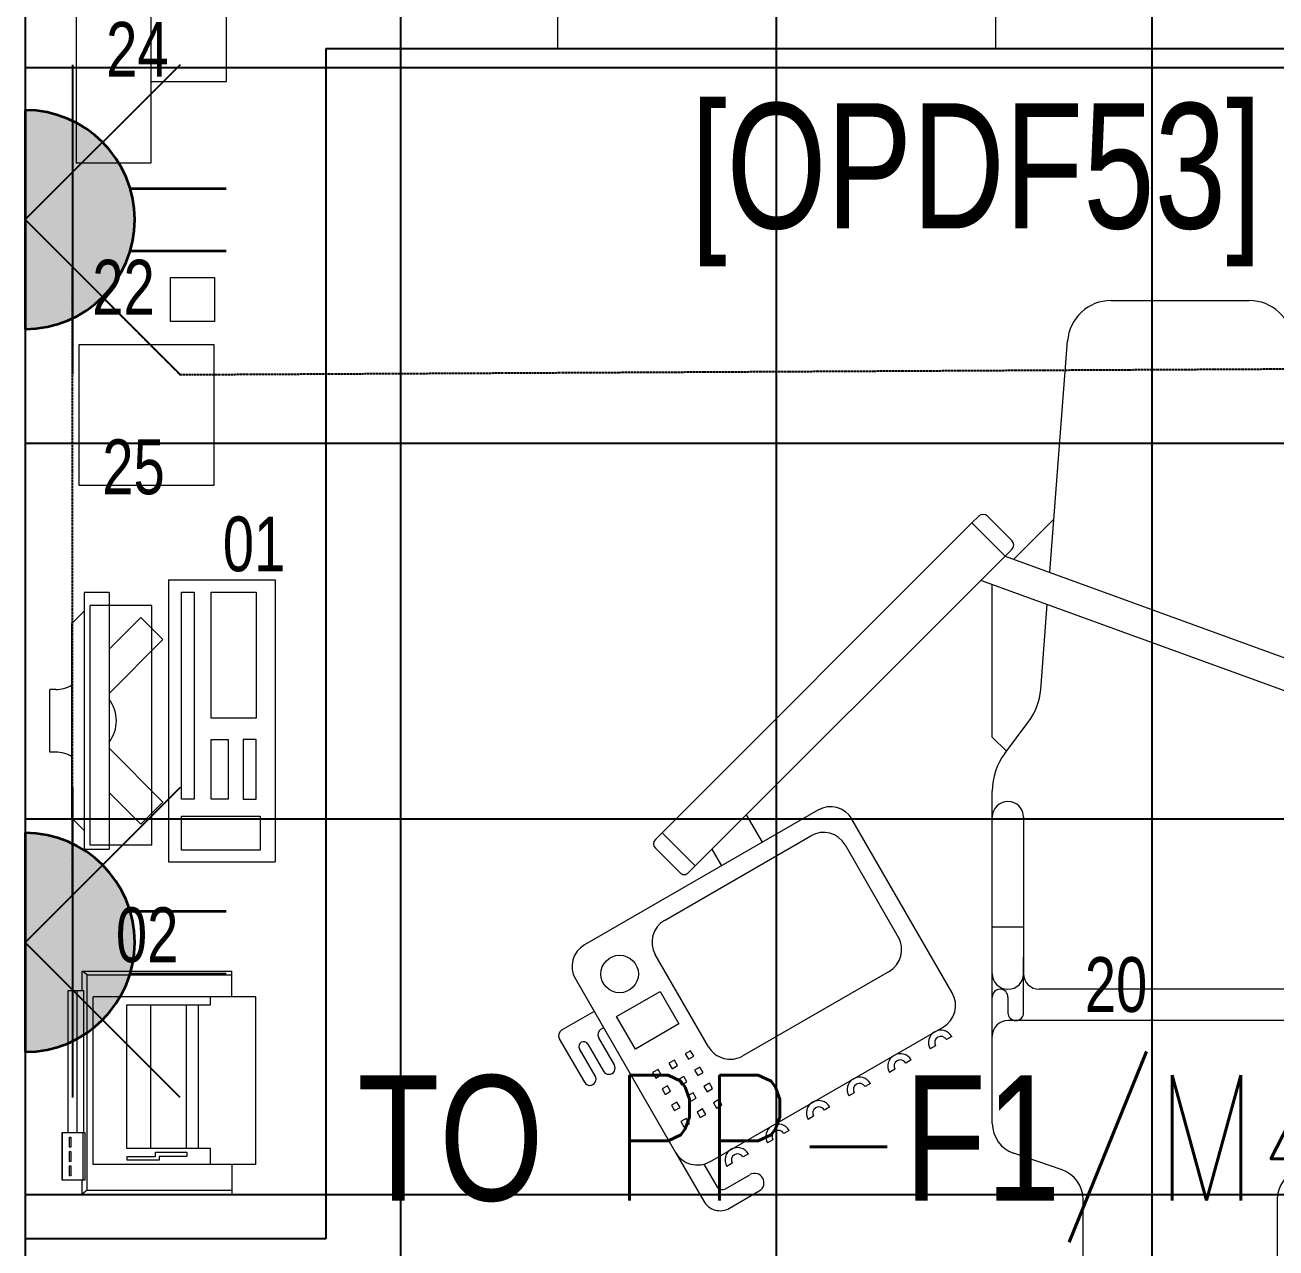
# Model space of a CAD drawing. Extents: x -178977 to 231842, y -29287 to 19916.
# Drawn here: x 29316 to 31313, y 6215 to 8168 of the extents above; entities that cross this region are included whole.
import ezdxf
from ezdxf import colors
from ezdxf.entities.mleader import LeaderData, LeaderLine
from ezdxf.enums import TextEntityAlignment as Align
from ezdxf.math import Vec2, Vec3

# ---------------------------------------------------------------- set-up
doc = ezdxf.new("R2010")
doc.units = 0
doc.header["$LTSCALE"] = 0.25
doc.linetypes.add('DASHDOT', pattern=[25.4, 12.7, -6.35, 0, -6.35])
doc.linetypes.add('HIDDEN', pattern=[9.525, 6.35, -3.175])
for name, color, linetype, lineweight in [('01-First Floor-FUR$0$72_EGR_BASE_TEXT', 252, 'Continuous', 5), ('01-First Floor-FUR$0$72_EGR_EQP_TAG', 142, 'Continuous', 5), ('01-First Floor-FUR$0$LOADING', 253, 'Continuous', 5), ('01-First Floor-FUR$0$Walls', 251, 'Continuous', 5), ('E-LITE-CIRC', 6, 'Continuous', 25), ('E-LITE-CLNG-CNDT', 6, 'DASHDOT', 35), ('E-LITE-EXIT-NUMB', 6, 'Continuous', 25), ('E-POWR-FLOR-CNDT', 6, 'HIDDEN', 25), ('E-POWR-WALL @ 100', 4, 'Continuous', 35)]:
    doc.layers.add(name, color=color, linetype=linetype, lineweight=lineweight)
doc.layers.add('01-First Floor-FUR$0$FALSE CEILING', color=251, linetype='Continuous')
doc.styles.add('01-First Floor-FUR$0$X3G_ENTITY_257CFD', font='swisscl.ttf', dxfattribs={"height": 200})
doc.styles.add('01-First Floor-FUR$0$X3G_ENTITY_9F38', font='swisscl.ttf', dxfattribs={"height": 0.2})
doc.styles.add('DC_SIMPLEX', font='SIMPLEX.shx', dxfattribs={"width": 0.7})

# ---------------------------------------------------------------- blocks, each defined once
blk = doc.blocks.new('01-First Floor-FUR$0$3-Wall-hung vitreous china basin -  Khroma - 327651xx0 - 327651000 White-4272088-4-Second Floor Level')
at = {"layer": '01-First Floor-FUR$0$LOADING'}
for p, q in [((475, 489.5), (-225, 489.5)), ((-225, 489.5), (-225, 10)), ((475, 10), (475, 489.5)), ((105, 250), (145, 250)), ((105, 110), (105, 250)), ((145, 110), (145, 250)), ((105, 110), (145, 110))]:
    blk.add_line(p, q, dxfattribs=at)
blk = doc.blocks.new('01-First Floor-FUR$0$D.110.51.53')
blk.add_lwpolyline([(285914, 4547), (286139, 4547), (286139, 4332), (285914, 4332), (285914, 4547)])
blk = doc.blocks.new('01-First Floor-FUR$0$D.111.03.06')
blk.add_lwpolyline([(292372, 3690), (292442, 3690), (292442, 3620), (292372, 3620), (292372, 3690)])
blk = doc.blocks.new('01-First Floor-FUR$0$D.122.06.11')
for points in [[(285783, 4268), (285783, 4268), (285783, 4388), (285713, 4388), (285643, 4388), (285643, 4268)], [(285513, 4148), (285913, 4148), (285913, 4268), (285513, 4268), (285513, 4148)]]:
    blk.add_lwpolyline(points)
blk = doc.blocks.new('01-First Floor-FUR$0$ITCWLS1-P')
at = {"layer": '01-First Floor-FUR$0$LOADING'}
for p, q in [((-0.17, 0.45), (-0.17, 0)), ((-0.17, 0.45), (0, 0.45)), ((0, 0.45), (0, 0)), ((-0.2651, 0.43, 0), (-0.3051, 0.43, 0)), ((-0.3051, 0.43, 0), (-0.3051, 0.02, 0)), ((-0.2651, 0.43, 0), (-0.2651, 0.02, 0)), ((-0.1496, 0.4305), (-0.1291, 0.4305)), ((-0.1291, 0.4305), (-0.1291, 0.4089)), ((-0.3251, 0.38, 0), (-0.3051, 0.4, 0)), ((-0.197, 0.4094), (-0.295, 0.4094)), ((-0.295, 0.0264), (-0.295, 0.4094)), ((-0.197, 0.0264), (-0.197, 0.4094)), ((-0.3251, 0.38, 0), (-0.3251, 0.07, 0)), ((-0.3503, 0.275), (-0.3596, 0.275)), ((-0.3596, 0.175), (-0.3596, 0.275)), ((-0.3503, 0.175), (-0.3596, 0.175)), ((-0.3251, 0.07, 0), (-0.3051, 0.05, 0)), ((-0.3051, 0.02, 0), (-0.2651, 0.02, 0)), ((-0.197, 0.0264), (-0.295, 0.0264)), ((-0.17, 0), (0, 0))]:
    blk.add_line(p, q, dxfattribs=at)
at = {"layer": '01-First Floor-FUR$0$LOADING', "extrusion": (2.48281e-10, 3.18408e-10, -1)}
for p, q in [((-0.2651, 0.3395), (-0.2144, 0.3902)), ((-0.1791, 0.3548), (-0.2144, 0.3902)), ((-0.2651, 0.2688), (-0.1791, 0.3548))]:
    blk.add_line(p, q, dxfattribs=at)
at = {"layer": '01-First Floor-FUR$0$LOADING', "extrusion": (2.48281e-10, -3.18408e-10, -1)}
for p, q in [((-0.2651, 0.1812), (-0.1791, 0.0952)), ((-0.2651, 0.1105), (-0.2144, 0.0598)), ((-0.1791, 0.0952), (-0.2144, 0.0598))]:
    blk.add_line(p, q, dxfattribs=at)
at = {"layer": '01-First Floor-FUR$0$LOADING'}
for points in [[(-0.1291, 0.4089), (-0.1291, 0.1), (-0.1496, 0.1), (-0.1496, 0.4305)], [(-0.1496, 0.1), (-0.1496, 0.1), (-0.1496, 0.1), (-0.1496, 0.1), (-0.1496, 0.1), (-0.1496, 0.1), (-0.1496, 0.1), (-0.1496, 0.1), (-0.1496, 0.1)], [(-0.1496, 0.1), (-0.1496, 0.1), (-0.1496, 0.1), (-0.1496, 0.1), (-0.1496, 0.1), (-0.1496, 0.1), (-0.1496, 0.1), (-0.1496, 0.1), (-0.1496, 0.1), (-0.1496, 0.1), (-0.1496, 0.1), (-0.1496, 0.1), (-0.1496, 0.1), (-0.1496, 0.1), (-0.1496, 0.1), (-0.1496, 0.1), (-0.1496, 0.1), (-0.1496, 0.1)], [(-0.1496, 0.1), (-0.1496, 0.1), (-0.1496, 0.1), (-0.1496, 0.1), (-0.1496, 0.1), (-0.1496, 0.1), (-0.1496, 0.1), (-0.1496, 0.1), (-0.1496, 0.1), (-0.1496, 0.1)], [(-0.1496, 0.1), (-0.1496, 0.1), (-0.1496, 0.1), (-0.1496, 0.1), (-0.1496, 0.1), (-0.1496, 0.1), (-0.1496, 0.1)], [(-0.1496, 0.1), (-0.1496, 0.1), (-0.1496, 0.1), (-0.1496, 0.1), (-0.1496, 0.1), (-0.1496, 0.1), (-0.1496, 0.1), (-0.1496, 0.1), (-0.1496, 0.1), (-0.1496, 0.1)], [(-0.1496, 0.1), (-0.1496, 0.1), (-0.1496, 0.1), (-0.1496, 0.1), (-0.1496, 0.1), (-0.1496, 0.1), (-0.1496, 0.1), (-0.1496, 0.1), (-0.1496, 0.1), (-0.1496, 0.1), (-0.1496, 0.1), (-0.1496, 0.1), (-0.1496, 0.1), (-0.1496, 0.1), (-0.1496, 0.1)], [(-0.1496, 0.1), (-0.1496, 0.1), (-0.1496, 0.1), (-0.1496, 0.1), (-0.1496, 0.1), (-0.1496, 0.1), (-0.1496, 0.1), (-0.1496, 0.1), (-0.1496, 0.1), (-0.1496, 0.1)], [(-0.1496, 0.1), (-0.1496, 0.1), (-0.1496, 0.1), (-0.1496, 0.1), (-0.1496, 0.1), (-0.1496, 0.1), (-0.1496, 0.1), (-0.1496, 0.1), (-0.1496, 0.1), (-0.1496, 0.1)], [(-0.1496, 0.1), (-0.1496, 0.1), (-0.1496, 0.1), (-0.1496, 0.1), (-0.1496, 0.1), (-0.1496, 0.1), (-0.1496, 0.1), (-0.1496, 0.1), (-0.1496, 0.1), (-0.1496, 0.1), (-0.1496, 0.1), (-0.1496, 0.1), (-0.1496, 0.1), (-0.1496, 0.1), (-0.1496, 0.1), (-0.1496, 0.1), (-0.1496, 0.1), (-0.1496, 0.1), (-0.1496, 0.1), (-0.1496, 0.1), (-0.1496, 0.1), (-0.1496, 0.1), (-0.1496, 0.1), (-0.1496, 0.1), (-0.1496, 0.1), (-0.1496, 0.1), (-0.1496, 0.1), (-0.1496, 0.1), (-0.1496, 0.1), (-0.1496, 0.1), (-0.1496, 0.1), (-0.1496, 0.1), (-0.1496, 0.1), (-0.1496, 0.1), (-0.1496, 0.1), (-0.1496, 0.1), (-0.1496, 0.1), (-0.1496, 0.1), (-0.1496, 0.1), (-0.1496, 0.1), (-0.1496, 0.1), (-0.1496, 0.1), (-0.1496, 0.1), (-0.1496, 0.1), (-0.1496, 0.1), (-0.1496, 0.1), (-0.1496, 0.1), (-0.1496, 0.1), (-0.1496, 0.1), (-0.1496, 0.1), (-0.1496, 0.1), (-0.1496, 0.1), (-0.1496, 0.1), (-0.1496, 0.1)], [(-0.1496, 0.1), (-0.1496, 0.1), (-0.1496, 0.1), (-0.1496, 0.1), (-0.1496, 0.1), (-0.1496, 0.1), (-0.1496, 0.1), (-0.1496, 0.1), (-0.1496, 0.1), (-0.1496, 0.1), (-0.1496, 0.1), (-0.1496, 0.1), (-0.1496, 0.1), (-0.1496, 0.1), (-0.1496, 0.1), (-0.1496, 0.1), (-0.1496, 0.1), (-0.1496, 0.1), (-0.1496, 0.1), (-0.1496, 0.1), (-0.1496, 0.1), (-0.1496, 0.1), (-0.1496, 0.1), (-0.1496, 0.1), (-0.1496, 0.1), (-0.1496, 0.1), (-0.1496, 0.1), (-0.1496, 0.1), (-0.1496, 0.1), (-0.1496, 0.1), (-0.1496, 0.1), (-0.1496, 0.1), (-0.1496, 0.1), (-0.1496, 0.1), (-0.1496, 0.1), (-0.1496, 0.1), (-0.1496, 0.1), (-0.1496, 0.1), (-0.1496, 0.1), (-0.1496, 0.1), (-0.1496, 0.1), (-0.1496, 0.1), (-0.1496, 0.1), (-0.1496, 0.1), (-0.1496, 0.1), (-0.1496, 0.1), (-0.1496, 0.1), (-0.1496, 0.1), (-0.1496, 0.1), (-0.1496, 0.1), (-0.1496, 0.1), (-0.1496, 0.1), (-0.1496, 0.1), (-0.1496, 0.1), (-0.1496, 0.1), (-0.1496, 0.1), (-0.1496, 0.1), (-0.1496, 0.1), (-0.1496, 0.1), (-0.1496, 0.1), (-0.1496, 0.1), (-0.1496, 0.1), (-0.1496, 0.1), (-0.1496, 0.1), (-0.1496, 0.1), (-0.1496, 0.1), (-0.1496, 0.1), (-0.1496, 0.1), (-0.1496, 0.1), (-0.1496, 0.1), (-0.1496, 0.1), (-0.1496, 0.1), (-0.1496, 0.1), (-0.1496, 0.1), (-0.1496, 0.1), (-0.1496, 0.1), (-0.1496, 0.1), (-0.1496, 0.1), (-0.1496, 0.1), (-0.1496, 0.1), (-0.1496, 0.1), (-0.1496, 0.1), (-0.1496, 0.1), (-0.1496, 0.1), (-0.1496, 0.1), (-0.1496, 0.1), (-0.1496, 0.1), (-0.1496, 0.1), (-0.1496, 0.1)], [(-0.1496, 0.1), (-0.1496, 0.1), (-0.1496, 0.1), (-0.1496, 0.1), (-0.1496, 0.1), (-0.1496, 0.1), (-0.1496, 0.1), (-0.1496, 0.1), (-0.1496, 0.1), (-0.1496, 0.1), (-0.1496, 0.1), (-0.1496, 0.1)], [(-0.1496, 0.1), (-0.1496, 0.1), (-0.1496, 0.1), (-0.1496, 0.1), (-0.1496, 0.1), (-0.1496, 0.1), (-0.1496, 0.1)], [(-0.1496, 0.1), (-0.1496, 0.1), (-0.1496, 0.1), (-0.1496, 0.1), (-0.1496, 0.1), (-0.1496, 0.1), (-0.1496, 0.1), (-0.1496, 0.1), (-0.1496, 0.1), (-0.1496, 0.1), (-0.1496, 0.1), (-0.1496, 0.1), (-0.1496, 0.1), (-0.1496, 0.1), (-0.1496, 0.1), (-0.1496, 0.1), (-0.1496, 0.1)], [(-0.1496, 0.1), (-0.1496, 0.1), (-0.1496, 0.1), (-0.1496, 0.1), (-0.1496, 0.1), (-0.1496, 0.1), (-0.1496, 0.1), (-0.1496, 0.1), (-0.1496, 0.1), (-0.1496, 0.1), (-0.1496, 0.1), (-0.1496, 0.1), (-0.1496, 0.1), (-0.1496, 0.1), (-0.1496, 0.1), (-0.1496, 0.1), (-0.1496, 0.1), (-0.1496, 0.1), (-0.1496, 0.1), (-0.1496, 0.1), (-0.1496, 0.1), (-0.1496, 0.1), (-0.1496, 0.1), (-0.1496, 0.1), (-0.1496, 0.1), (-0.1496, 0.1), (-0.1496, 0.1), (-0.1496, 0.1), (-0.1496, 0.1), (-0.1496, 0.1), (-0.1496, 0.1), (-0.1496, 0.1), (-0.1496, 0.1), (-0.1496, 0.1), (-0.1496, 0.1), (-0.1496, 0.1), (-0.1496, 0.1), (-0.1496, 0.1), (-0.1496, 0.1), (-0.1496, 0.1), (-0.1496, 0.1), (-0.1496, 0.1), (-0.1496, 0.1), (-0.1496, 0.1), (-0.1496, 0.1), (-0.1496, 0.1), (-0.1496, 0.1), (-0.1496, 0.1), (-0.1496, 0.1), (-0.1496, 0.1), (-0.1496, 0.1), (-0.1496, 0.1), (-0.1496, 0.1), (-0.1496, 0.1), (-0.1496, 0.1), (-0.1496, 0.1), (-0.1496, 0.1), (-0.1496, 0.1), (-0.1496, 0.1), (-0.1496, 0.1), (-0.1496, 0.1), (-0.1496, 0.1), (-0.1496, 0.1), (-0.1496, 0.1), (-0.1496, 0.1), (-0.1496, 0.1), (-0.1496, 0.1), (-0.1496, 0.1), (-0.1496, 0.1), (-0.1496, 0.1), (-0.1496, 0.1), (-0.1496, 0.1), (-0.1496, 0.1), (-0.1496, 0.1), (-0.1496, 0.1), (-0.1496, 0.1), (-0.1496, 0.1), (-0.1496, 0.1), (-0.1496, 0.1), (-0.1496, 0.1), (-0.1496, 0.1), (-0.1496, 0.1), (-0.1496, 0.1), (-0.1496, 0.1), (-0.1496, 0.1), (-0.1496, 0.1), (-0.1496, 0.1), (-0.1496, 0.1), (-0.1496, 0.1), (-0.1496, 0.1), (-0.1496, 0.1), (-0.1496, 0.1), (-0.1496, 0.1), (-0.1496, 0.1), (-0.1496, 0.1), (-0.1496, 0.1), (-0.1496, 0.1), (-0.1496, 0.1), (-0.1496, 0.1), (-0.1496, 0.1), (-0.1496, 0.1), (-0.1496, 0.1), (-0.1496, 0.1), (-0.1496, 0.1), (-0.1496, 0.1), (-0.1496, 0.1), (-0.1496, 0.1), (-0.1496, 0.1), (-0.1496, 0.1), (-0.1496, 0.1), (-0.1496, 0.1)], [(-0.1496, 0.1), (-0.1496, 0.1), (-0.1496, 0.1), (-0.1496, 0.1), (-0.1496, 0.1), (-0.1496, 0.1), (-0.1496, 0.1), (-0.1496, 0.1)]]:
    blk.add_lwpolyline(points, dxfattribs=at)
for points in [[(-0.1019, 0.4305), (-0.0304, 0.4305), (-0.0304, 0.2294), (-0.1019, 0.2294)], [(-0.1019, 0.1954), (-0.0747, 0.1954), (-0.0747, 0.1), (-0.1019, 0.1)], [(-0.0304, 0.1954), (-0.0508, 0.1954), (-0.0508, 0.1), (-0.0304, 0.1)], [(-0.1496, 0.1), (-0.1496, 0.1), (-0.1496, 0.1), (-0.1496, 0.1), (-0.1496, 0.1), (-0.1496, 0.1), (-0.1496, 0.1), (-0.1496, 0.1), (-0.1496, 0.1), (-0.1496, 0.1), (-0.1496, 0.1), (-0.1496, 0.1), (-0.1496, 0.1), (-0.1496, 0.1), (-0.1496, 0.1), (-0.1496, 0.1), (-0.1496, 0.1), (-0.1496, 0.1), (-0.1496, 0.1), (-0.1496, 0.1), (-0.1496, 0.1), (-0.1496, 0.1), (-0.1496, 0.1), (-0.1496, 0.1), (-0.1496, 0.1), (-0.1496, 0.1), (-0.1496, 0.1), (-0.1496, 0.1), (-0.1496, 0.1), (-0.1496, 0.1), (-0.1496, 0.1), (-0.1496, 0.1), (-0.1496, 0.1), (-0.1496, 0.1), (-0.1496, 0.1), (-0.1496, 0.1), (-0.1496, 0.1), (-0.1496, 0.1), (-0.1496, 0.1), (-0.1496, 0.1), (-0.1496, 0.1), (-0.1496, 0.1), (-0.1496, 0.1), (-0.1496, 0.1), (-0.1496, 0.1), (-0.1496, 0.1), (-0.1496, 0.1), (-0.1496, 0.1), (-0.1496, 0.1), (-0.1496, 0.1), (-0.1496, 0.1), (-0.1496, 0.1), (-0.1496, 0.1), (-0.1496, 0.1), (-0.1496, 0.1), (-0.1496, 0.1), (-0.1496, 0.1), (-0.1496, 0.1), (-0.1496, 0.1), (-0.1496, 0.1), (-0.1496, 0.1), (-0.1496, 0.1), (-0.1496, 0.1), (-0.1496, 0.1), (-0.1496, 0.1), (-0.1496, 0.1), (-0.1496, 0.1), (-0.1496, 0.1), (-0.1496, 0.1), (-0.1496, 0.1), (-0.1496, 0.1), (-0.1496, 0.1), (-0.1496, 0.1), (-0.1496, 0.1), (-0.1496, 0.1), (-0.1496, 0.1), (-0.1496, 0.1), (-0.1496, 0.1), (-0.1496, 0.1), (-0.1496, 0.1), (-0.1496, 0.1), (-0.1496, 0.1), (-0.1496, 0.1), (-0.1496, 0.1), (-0.1496, 0.1), (-0.1496, 0.1), (-0.1496, 0.1), (-0.1496, 0.1), (-0.1496, 0.1), (-0.1496, 0.1), (-0.1496, 0.1), (-0.1496, 0.1), (-0.1496, 0.1), (-0.1496, 0.1), (-0.1496, 0.1), (-0.1496, 0.1), (-0.1496, 0.1), (-0.1496, 0.1), (-0.1496, 0.1), (-0.1496, 0.1), (-0.1496, 0.1), (-0.1496, 0.1), (-0.1496, 0.1), (-0.1496, 0.1), (-0.1496, 0.1), (-0.1496, 0.1), (-0.1496, 0.1), (-0.1496, 0.1), (-0.1496, 0.1), (-0.1496, 0.1), (-0.1496, 0.1), (-0.1496, 0.1), (-0.1496, 0.1), (-0.1496, 0.1), (-0.1496, 0.1), (-0.1496, 0.1), (-0.1496, 0.1), (-0.1496, 0.1), (-0.1496, 0.1), (-0.1496, 0.1), (-0.1496, 0.1), (-0.1496, 0.1), (-0.1496, 0.1), (-0.1496, 0.1), (-0.1496, 0.1), (-0.1496, 0.1), (-0.1496, 0.1), (-0.1496, 0.1), (-0.1496, 0.1), (-0.1496, 0.1), (-0.1496, 0.1), (-0.1496, 0.1), (-0.1496, 0.1), (-0.1496, 0.1), (-0.1496, 0.1), (-0.1496, 0.1), (-0.1496, 0.1), (-0.1496, 0.1), (-0.1496, 0.1), (-0.1496, 0.1), (-0.1496, 0.1), (-0.1496, 0.1), (-0.1496, 0.1), (-0.1496, 0.1), (-0.1496, 0.1), (-0.1496, 0.1), (-0.1496, 0.1), (-0.1496, 0.1), (-0.1496, 0.1), (-0.1496, 0.1), (-0.1496, 0.1), (-0.1496, 0.1), (-0.1496, 0.1), (-0.1496, 0.1), (-0.1496, 0.1), (-0.1496, 0.1), (-0.1496, 0.1), (-0.1496, 0.1), (-0.1496, 0.1), (-0.1496, 0.1), (-0.1496, 0.1), (-0.1496, 0.1), (-0.1496, 0.1), (-0.1496, 0.1), (-0.1496, 0.1), (-0.1496, 0.1), (-0.1496, 0.1), (-0.1496, 0.1), (-0.1496, 0.1), (-0.1496, 0.1), (-0.1496, 0.1), (-0.1496, 0.1), (-0.1496, 0.1), (-0.1496, 0.1), (-0.1496, 0.1), (-0.1496, 0.1), (-0.1496, 0.1), (-0.1496, 0.1), (-0.1496, 0.1), (-0.1496, 0.1), (-0.1496, 0.1), (-0.1496, 0.1), (-0.1496, 0.1), (-0.1496, 0.1), (-0.1496, 0.1), (-0.1496, 0.1), (-0.1496, 0.1), (-0.1496, 0.1), (-0.1496, 0.1), (-0.1496, 0.1), (-0.1496, 0.1), (-0.1496, 0.1), (-0.1496, 0.1), (-0.1496, 0.1), (-0.1496, 0.1), (-0.1496, 0.1), (-0.1496, 0.1), (-0.1496, 0.1), (-0.1496, 0.1), (-0.1496, 0.1), (-0.1496, 0.1), (-0.1496, 0.1), (-0.1496, 0.1), (-0.1496, 0.1), (-0.1496, 0.1), (-0.1496, 0.1), (-0.1496, 0.1), (-0.1496, 0.1), (-0.1496, 0.1), (-0.1496, 0.1), (-0.1496, 0.1), (-0.1496, 0.1), (-0.1496, 0.1), (-0.1496, 0.1), (-0.1496, 0.1), (-0.1496, 0.1), (-0.1496, 0.1), (-0.1496, 0.1), (-0.1496, 0.1), (-0.1496, 0.1), (-0.1496, 0.1), (-0.1496, 0.1), (-0.1496, 0.1), (-0.1496, 0.1), (-0.1496, 0.1), (-0.1496, 0.1), (-0.1496, 0.1), (-0.1496, 0.1), (-0.1496, 0.1), (-0.1496, 0.1), (-0.1496, 0.1), (-0.1496, 0.1), (-0.1496, 0.1), (-0.1496, 0.1), (-0.1496, 0.1), (-0.1496, 0.1), (-0.1496, 0.1), (-0.1496, 0.1), (-0.1496, 0.1), (-0.1496, 0.1), (-0.1496, 0.1), (-0.1496, 0.1), (-0.1496, 0.1), (-0.1496, 0.1), (-0.1496, 0.1), (-0.1496, 0.1), (-0.1496, 0.1), (-0.1496, 0.1), (-0.1496, 0.1), (-0.1496, 0.1), (-0.1496, 0.1), (-0.1496, 0.1), (-0.1496, 0.1), (-0.1496, 0.1), (-0.1496, 0.1), (-0.1496, 0.1), (-0.1496, 0.1), (-0.1496, 0.1), (-0.1496, 0.1), (-0.1496, 0.1), (-0.1496, 0.1), (-0.1496, 0.1), (-0.1496, 0.1), (-0.1496, 0.1), (-0.1496, 0.1), (-0.1496, 0.1), (-0.1496, 0.1), (-0.1496, 0.1), (-0.1496, 0.1), (-0.1496, 0.1), (-0.1496, 0.1), (-0.1496, 0.1), (-0.1496, 0.1), (-0.1496, 0.1), (-0.1496, 0.1), (-0.1496, 0.1), (-0.1496, 0.1)], [(-0.1496, 0.1), (-0.1496, 0.1), (-0.1496, 0.1), (-0.1496, 0.1), (-0.1496, 0.1), (-0.1496, 0.1), (-0.1496, 0.1), (-0.1496, 0.1), (-0.1496, 0.1), (-0.1496, 0.1), (-0.1496, 0.1), (-0.1496, 0.1), (-0.1496, 0.1), (-0.1496, 0.1), (-0.1496, 0.1), (-0.1496, 0.1), (-0.1496, 0.1), (-0.1496, 0.1), (-0.1496, 0.1), (-0.1496, 0.1), (-0.1496, 0.1), (-0.1496, 0.1), (-0.1496, 0.1), (-0.1496, 0.1), (-0.1496, 0.1), (-0.1496, 0.1), (-0.1496, 0.1), (-0.1496, 0.1), (-0.1496, 0.1), (-0.1496, 0.1), (-0.1496, 0.1), (-0.1496, 0.1), (-0.1496, 0.1), (-0.1496, 0.1), (-0.1496, 0.1), (-0.1496, 0.1), (-0.1496, 0.1), (-0.1496, 0.1), (-0.1496, 0.1), (-0.1496, 0.1), (-0.1496, 0.1), (-0.1496, 0.1), (-0.1496, 0.1), (-0.1496, 0.1), (-0.1496, 0.1), (-0.1496, 0.1), (-0.1496, 0.1), (-0.1496, 0.1), (-0.1496, 0.1), (-0.1496, 0.1), (-0.1496, 0.1), (-0.1496, 0.1), (-0.1496, 0.1), (-0.1496, 0.1), (-0.1496, 0.1), (-0.1496, 0.1), (-0.1496, 0.1), (-0.1496, 0.1), (-0.1496, 0.1), (-0.1496, 0.1), (-0.1496, 0.1), (-0.1496, 0.1), (-0.1496, 0.1), (-0.1496, 0.1), (-0.1496, 0.1), (-0.1496, 0.1), (-0.1496, 0.1), (-0.1496, 0.1), (-0.1496, 0.1), (-0.1496, 0.1), (-0.1496, 0.1), (-0.1496, 0.1), (-0.1496, 0.1), (-0.1496, 0.1), (-0.1496, 0.1), (-0.1496, 0.1), (-0.1496, 0.1), (-0.1496, 0.1), (-0.1496, 0.1), (-0.1496, 0.1), (-0.1496, 0.1), (-0.1496, 0.1), (-0.1496, 0.1), (-0.1496, 0.1), (-0.1496, 0.1), (-0.1496, 0.1), (-0.1496, 0.1), (-0.1496, 0.1), (-0.1496, 0.1), (-0.1496, 0.1), (-0.1496, 0.1), (-0.1496, 0.1), (-0.1496, 0.1), (-0.1496, 0.1), (-0.1496, 0.1), (-0.1496, 0.1), (-0.1496, 0.1), (-0.1496, 0.1), (-0.1496, 0.1), (-0.1496, 0.1), (-0.1496, 0.1), (-0.1496, 0.1), (-0.1496, 0.1), (-0.1496, 0.1), (-0.1496, 0.1), (-0.1496, 0.1), (-0.1496, 0.1), (-0.1496, 0.1), (-0.1496, 0.1), (-0.1496, 0.1), (-0.1496, 0.1), (-0.1496, 0.1), (-0.1496, 0.1), (-0.1496, 0.1), (-0.1496, 0.1), (-0.1496, 0.1), (-0.1496, 0.1), (-0.1496, 0.1), (-0.1496, 0.1), (-0.1496, 0.1), (-0.1496, 0.1), (-0.1496, 0.1), (-0.1496, 0.1), (-0.1496, 0.1), (-0.1496, 0.1), (-0.1496, 0.1), (-0.1496, 0.1), (-0.1496, 0.1), (-0.1496, 0.1), (-0.1496, 0.1), (-0.1496, 0.1), (-0.1496, 0.1), (-0.1496, 0.1), (-0.1496, 0.1), (-0.1496, 0.1), (-0.1496, 0.1), (-0.1496, 0.1), (-0.1496, 0.1), (-0.1496, 0.1), (-0.1496, 0.1), (-0.1496, 0.1), (-0.1496, 0.1), (-0.1496, 0.1), (-0.1496, 0.1), (-0.1496, 0.1), (-0.1496, 0.1), (-0.1496, 0.1), (-0.1496, 0.1), (-0.1496, 0.1), (-0.1496, 0.1), (-0.1496, 0.1), (-0.1496, 0.1), (-0.1496, 0.1), (-0.1496, 0.1), (-0.1496, 0.1), (-0.1496, 0.1), (-0.1496, 0.1), (-0.1496, 0.1), (-0.1496, 0.1), (-0.1496, 0.1), (-0.1496, 0.1), (-0.1496, 0.1), (-0.1496, 0.1), (-0.1496, 0.1), (-0.1496, 0.1), (-0.1496, 0.1), (-0.1496, 0.1), (-0.1496, 0.1), (-0.1496, 0.1), (-0.1496, 0.1), (-0.1496, 0.1), (-0.1496, 0.1), (-0.1496, 0.1), (-0.1496, 0.1), (-0.1496, 0.1), (-0.1496, 0.1), (-0.1496, 0.1), (-0.1496, 0.1), (-0.1496, 0.1), (-0.1496, 0.1), (-0.1496, 0.1), (-0.1496, 0.1), (-0.1496, 0.1), (-0.1496, 0.1), (-0.1496, 0.1), (-0.1496, 0.1), (-0.1496, 0.1), (-0.1496, 0.1), (-0.1496, 0.1), (-0.1496, 0.1), (-0.1496, 0.1), (-0.1496, 0.1), (-0.1496, 0.1), (-0.1496, 0.1), (-0.1496, 0.1), (-0.1496, 0.1), (-0.1496, 0.1), (-0.1496, 0.1), (-0.1496, 0.1), (-0.1496, 0.1), (-0.1496, 0.1), (-0.1496, 0.1), (-0.1496, 0.1), (-0.1496, 0.1), (-0.1496, 0.1), (-0.1496, 0.1), (-0.1496, 0.1), (-0.1496, 0.1), (-0.1496, 0.1), (-0.1496, 0.1), (-0.1496, 0.1), (-0.1496, 0.1), (-0.1496, 0.1), (-0.1496, 0.1)], [(-0.1496, 0.1), (-0.1496, 0.1), (-0.1496, 0.1), (-0.1496, 0.1), (-0.1496, 0.1), (-0.1496, 0.1), (-0.1496, 0.1), (-0.1496, 0.1), (-0.1496, 0.1), (-0.1496, 0.1), (-0.1496, 0.1), (-0.1496, 0.1), (-0.1496, 0.1), (-0.1496, 0.1), (-0.1496, 0.1), (-0.1496, 0.1), (-0.1496, 0.1), (-0.1496, 0.1), (-0.1496, 0.1), (-0.1496, 0.1), (-0.1496, 0.1), (-0.1496, 0.1), (-0.1496, 0.1), (-0.1496, 0.1), (-0.1496, 0.1), (-0.1496, 0.1), (-0.1496, 0.1), (-0.1496, 0.1), (-0.1496, 0.1), (-0.1496, 0.1), (-0.1496, 0.1), (-0.1496, 0.1), (-0.1496, 0.1), (-0.1496, 0.1), (-0.1496, 0.1), (-0.1496, 0.1), (-0.1496, 0.1), (-0.1496, 0.1), (-0.1496, 0.1), (-0.1496, 0.1), (-0.1496, 0.1), (-0.1496, 0.1), (-0.1496, 0.1), (-0.1496, 0.1), (-0.1496, 0.1), (-0.1496, 0.1), (-0.1496, 0.1), (-0.1496, 0.1), (-0.1496, 0.1), (-0.1496, 0.1), (-0.1496, 0.1), (-0.1496, 0.1), (-0.1496, 0.1), (-0.1496, 0.1), (-0.1496, 0.1), (-0.1496, 0.1), (-0.1496, 0.1), (-0.1496, 0.1), (-0.1496, 0.1), (-0.1496, 0.1), (-0.1496, 0.1), (-0.1496, 0.1), (-0.1496, 0.1), (-0.1496, 0.1), (-0.1496, 0.1), (-0.1496, 0.1), (-0.1496, 0.1), (-0.1496, 0.1), (-0.1496, 0.1), (-0.1496, 0.1), (-0.1496, 0.1), (-0.1496, 0.1), (-0.1496, 0.1), (-0.1496, 0.1), (-0.1496, 0.1), (-0.1496, 0.1), (-0.1496, 0.1), (-0.1496, 0.1), (-0.1496, 0.1), (-0.1496, 0.1), (-0.1496, 0.1), (-0.1496, 0.1), (-0.1496, 0.1), (-0.1496, 0.1), (-0.1496, 0.1), (-0.1496, 0.1), (-0.1496, 0.1), (-0.1496, 0.1), (-0.1496, 0.1), (-0.1496, 0.1), (-0.1496, 0.1), (-0.1496, 0.1), (-0.1496, 0.1), (-0.1496, 0.1), (-0.1496, 0.1), (-0.1496, 0.1), (-0.1496, 0.1), (-0.1496, 0.1), (-0.1496, 0.1), (-0.1496, 0.1), (-0.1496, 0.1), (-0.1496, 0.1), (-0.1496, 0.1), (-0.1496, 0.1), (-0.1496, 0.1), (-0.1496, 0.1), (-0.1496, 0.1), (-0.1496, 0.1), (-0.1496, 0.1), (-0.1496, 0.1), (-0.1496, 0.1), (-0.1496, 0.1), (-0.1496, 0.1), (-0.1496, 0.1), (-0.1496, 0.1), (-0.1496, 0.1), (-0.1496, 0.1), (-0.1496, 0.1), (-0.1496, 0.1), (-0.1496, 0.1), (-0.1496, 0.1), (-0.1496, 0.1), (-0.1496, 0.1), (-0.1496, 0.1), (-0.1496, 0.1), (-0.1496, 0.1), (-0.1496, 0.1), (-0.1496, 0.1), (-0.1496, 0.1), (-0.1496, 0.1), (-0.1496, 0.1), (-0.1496, 0.1), (-0.1496, 0.1), (-0.1496, 0.1), (-0.1496, 0.1), (-0.1496, 0.1), (-0.1496, 0.1), (-0.1496, 0.1), (-0.1496, 0.1), (-0.1496, 0.1), (-0.1496, 0.1), (-0.1496, 0.1), (-0.1496, 0.1), (-0.1496, 0.1), (-0.1496, 0.1), (-0.1496, 0.1), (-0.1496, 0.1), (-0.1496, 0.1), (-0.1496, 0.1), (-0.1496, 0.1), (-0.1496, 0.1), (-0.1496, 0.1), (-0.1496, 0.1), (-0.1496, 0.1), (-0.1496, 0.1), (-0.1496, 0.1), (-0.1496, 0.1), (-0.1496, 0.1), (-0.1496, 0.1), (-0.1496, 0.1), (-0.1496, 0.1), (-0.1496, 0.1), (-0.1496, 0.1), (-0.1496, 0.1), (-0.1496, 0.1), (-0.1496, 0.1), (-0.1496, 0.1), (-0.1496, 0.1), (-0.1496, 0.1), (-0.1496, 0.1), (-0.1496, 0.1), (-0.1496, 0.1), (-0.1496, 0.1), (-0.1496, 0.1), (-0.1496, 0.1), (-0.1496, 0.1), (-0.1496, 0.1), (-0.1496, 0.1), (-0.1496, 0.1), (-0.1496, 0.1), (-0.1496, 0.1), (-0.1496, 0.1), (-0.1496, 0.1), (-0.1496, 0.1), (-0.1496, 0.1), (-0.1496, 0.1), (-0.1496, 0.1), (-0.1496, 0.1), (-0.1496, 0.1), (-0.1496, 0.1), (-0.1496, 0.1), (-0.1496, 0.1), (-0.1496, 0.1), (-0.1496, 0.1), (-0.1496, 0.1), (-0.1496, 0.1), (-0.1496, 0.1), (-0.1496, 0.1), (-0.1496, 0.1), (-0.1496, 0.1), (-0.1496, 0.1), (-0.1496, 0.1), (-0.1496, 0.1), (-0.1496, 0.1), (-0.1496, 0.1), (-0.1496, 0.1), (-0.1496, 0.1), (-0.1496, 0.1), (-0.1496, 0.1), (-0.1496, 0.1), (-0.1496, 0.1), (-0.1496, 0.1), (-0.1496, 0.1), (-0.1496, 0.1), (-0.1496, 0.1), (-0.1496, 0.1), (-0.1496, 0.1), (-0.1496, 0.1), (-0.1496, 0.1)], [(-0.1496, 0.0727), (-0.0236, 0.0727), (-0.0236, 0.0182), (-0.1496, 0.0182)]]:
    blk.add_lwpolyline(points, close=True, dxfattribs=at)
for centre, radius, start, end in [((-0.3503, 0.325), 0.05, 270, 300.3093), ((-0.3089, 0.225), 0.0556, 321.9431, 38.0569), ((-0.3503, 0.125), 0.05, 59.6907, 90)]:
    blk.add_arc(centre, radius, start, end, dxfattribs=at)
blk = doc.blocks.new('01-First Floor-FUR$0$ITPPLT2C-P')
at = {"color": 0}
for p, q in [((0.0229, 0.0318), (0.2618, 0.0318)), ((0.0304, 0.0256), (0.0229, 0.0318)), ((0.0229, 0), (0.0229, 0.0318)), ((0.0304, -0.3182), (0.0304, 0.0256)), ((0.0304, 0.0256), (0.2618, 0.0256)), ((0.2618, -0.0096), (0.2618, 0.0318)), ((0, 0), (0, -0.2262)), ((0.0252, 0), (0, 0)), ((0.0139, 0), (0.0139, -0.2262)), ((0.0252, 0), (0.0139, 0)), ((0.0252, -0.2262), (0.0252, 0)), ((0.0401, -0.2769), (0.0401, -0.0096)), ((0.3, -0.0096), (0.0401, -0.0096)), ((0.2274, -0.0222), (0.2274, -0.0096)), ((0.3, -0.2769), (0.3, -0.0096)), ((0.0939, -0.2515), (0.0939, -0.0222)), ((0.0939, -0.0222), (0.2274, -0.0222)), ((0.1321, -0.2515), (0.1321, -0.0222)), ((0.1894, -0.2515), (0.1894, -0.0222)), ((0.2082, -0.2515), (0.2082, -0.0222)), ((-0.0091, -0.2262), (0.0267, -0.2262)), ((-0.0091, -0.3023), (-0.0091, -0.2262)), ((-0.0087, -0.2262), (0.0236, -0.2262)), ((-0.0087, -0.3023), (-0.0087, -0.2262)), ((0, -0.2262), (0.0252, -0.2262)), ((0.0023, -0.2495), (0.0023, -0.2334)), ((0.0023, -0.2334), (0.0045, -0.2334)), ((0.0045, -0.2334), (0.0045, -0.2495)), ((0.0139, -0.2262), (0.0252, -0.2262)), ((0.0236, -0.2262), (0.0236, -0.3023)), ((0.0267, -0.2262), (0.0267, -0.3023)), ((0.0045, -0.2495), (0.0023, -0.2495)), ((0.0023, -0.2721), (0.0023, -0.2562)), ((0.0023, -0.2562), (0.0045, -0.2562)), ((0.0045, -0.2562), (0.0045, -0.2721)), ((0.2274, -0.2515), (0.0939, -0.2515)), ((0.1395, -0.2575), (0.19, -0.2575)), ((0.1395, -0.2641), (0.1395, -0.2575)), ((0.19, -0.2575), (0.19, -0.2641)), ((0.2274, -0.2769), (0.2274, -0.2515)), ((0.0045, -0.2721), (0.0023, -0.2721)), ((0.0023, -0.295), (0.0023, -0.2793)), ((0.0023, -0.2793), (0.0045, -0.2793)), ((0.0045, -0.2793), (0.0045, -0.295)), ((0.3, -0.2769), (0.0401, -0.2769)), ((0.0947, -0.2701), (0.0947, -0.2641)), ((0.0947, -0.2641), (0.1395, -0.2641)), ((0.1457, -0.2701), (0.0947, -0.2701)), ((0.19, -0.2641), (0.1457, -0.2641)), ((0.1457, -0.2641), (0.1457, -0.2701)), ((0.2618, -0.2769), (0.2618, -0.3246)), ((0.0045, -0.295), (0.0023, -0.295)), ((0.0267, -0.3023), (-0.0091, -0.3023)), ((0.0236, -0.3023), (-0.0087, -0.3023)), ((0.0229, -0.3246), (0.0229, -0.3023)), ((0.0304, -0.3182), (0.0229, -0.3246)), ((0.0304, -0.3182), (0.2618, -0.3182)), ((0.0229, -0.3246), (0.2618, -0.3246))]:
    blk.add_line(p, q, dxfattribs=at)
blk = doc.blocks.new('01-First Floor-FUR$0$D.121.03.06')
at = {"layer": '01-First Floor-FUR$0$LOADING'}
for p, q in [((286077.8, 7085), (286298.2, 7085)), ((285979.6, 6651.1), (286008, 7020.4)), ((286368, 7020.4), (286408.4, 6495)), ((285866.2, 6740.6), (285855.5, 6730)), ((285880.3, 6740.6), (285919.2, 6701.7)), ((285922.2, 6672), (285986.1, 6735.9)), ((286488, 6637.8), (286389.9, 6735.9)), ((285855.5, 6730), (285360.6, 6235)), ((285908.6, 6676.9), (285855.5, 6730)), ((285413.6, 6182), (285908.6, 6676.9)), ((285919.2, 6687.5), (285908.6, 6676.9)), ((285908.6, 6676.9), (286591.4, 6428.4)), ((286574.3, 6381.4), (285869.6, 6637.9)), ((286488, 6466), (286488, 6637.8)), ((285888, 6387.8), (285888, 6631.2)), ((285965.2, 6464), (285975.6, 6599.3)), ((286488, 6387.8), (286488, 6412.8)), ((285908, 6361.7), (285945.5, 6411.7)), ((286430.5, 6411.7), (286468, 6361.7)), ((286481, 6338.4), (286537.5, 6394.8)), ((286607.9, 6285), (286607.9, 6404.9)), ((285910.6, 6365.2), (285888, 6387.8)), ((286465.4, 6365.2), (286488, 6387.8)), ((285888, 5910), (285888, 6301.7)), ((286488, 6301.7), (286488, 5910)), ((286608, 6285), (286708, 6285)), ((285609.3, 6271.1), (285236.9, 6056.1)), ((285495.2, 6263.5), (285520.4, 6219.8)), ((285823.9, 5979.4), (285663.9, 6256.5)), ((285888, 6010), (285888, 6260)), ((285938, 6260), (285938, 6010)), ((286438, 6010), (286438, 6260)), ((286488, 6260), (286488, 6010)), ((285360.6, 6235), (285350, 6224.4)), ((285413.6, 6182), (285360.6, 6235)), ((285360.6, 6235), (285413.6, 6182)), ((286488, 6235), (286568, 6235)), ((286568, 6046.6), (286568, 6245)), ((286748, 6245), (286748, 6046.6)), ((285364.5, 6095.1), (285598.3, 6230.1)), ((285652.9, 6215.5), (285737.9, 6068.3)), ((285350, 6210.2), (285388.9, 6171.3)), ((285440.3, 6208.6), (285455.5, 6182.3)), ((285403, 6171.3), (285413.6, 6182)), ((285888, 6085), (285938, 6085)), ((286438, 6085), (286488, 6085)), ((285434.8, 5893.3), (285349.8, 6040.5)), ((285938, 5947.5), (285938, 6036.1)), ((286438, 5947.5), (286438, 6036.1)), ((285723.3, 6013.6), (285489.5, 5878.6)), ((285222.2, 6001.5), (285382.2, 5724.4)), ((285288.1, 5941.5), (285357.4, 5981.5)), ((285357.4, 5981.5), (285387.4, 5929.6)), ((286413, 5985), (285963, 5985)), ((285913, 5972.5), (285913, 5947.5)), ((286463, 5972.5), (286463, 5947.5)), ((285252.2, 5949.5), (285200.3, 5919.5)), ((285318.1, 5889.6), (285288.1, 5941.5)), ((286463, 5935), (285913, 5935)), ((285263.1, 5921.2), (285267.2, 5923.5)), ((285387.4, 5929.6), (285318.1, 5889.6)), ((285436.9, 5709.7), (285809.3, 5924.7)), ((285196.6, 5905.9), (285236.6, 5836.6)), ((285242.1, 5897.5), (285267.1, 5854.2)), ((285284.5, 5864.2), (285259.5, 5907.5)), ((285797.3, 5894.7), (285788.7, 5889.7)), ((285823.3, 5909.7), (285814.7, 5904.7)), ((285888, 5770.6), (285888, 5910)), ((286488, 5910), (286488, 5770.6)), ((286568, 5875), (286568, 5903.4)), ((286748, 5903.4), (286748, 5875)), ((285253.9, 5846.6), (285228.9, 5889.9)), ((285406.2, 5886.9), (285397.6, 5881.9)), ((285397.6, 5881.9), (285402.6, 5873.2)), ((285402.6, 5873.2), (285411.2, 5878.2)), ((285411.2, 5878.2), (285406.2, 5886.9)), ((286568, 5875), (286568, 5775)), ((285354.3, 5856.9), (285345.6, 5851.9)), ((285359.3, 5848.2), (285354.3, 5856.9)), ((285380.3, 5871.9), (285371.6, 5866.9)), ((285371.6, 5866.9), (285376.6, 5858.2)), ((285376.6, 5858.2), (285385.3, 5863.2)), ((285385.3, 5863.2), (285380.3, 5871.9)), ((285421.2, 5860.9), (285412.6, 5855.9)), ((285412.6, 5855.9), (285417.6, 5847.2)), ((285426.2, 5852.2), (285421.2, 5860.9)), ((285732.4, 5857.2), (285723.7, 5852.2)), ((285758.4, 5872.2), (285749.7, 5867.2)), ((285345.6, 5851.9), (285350.6, 5843.2)), ((285350.6, 5843.2), (285359.3, 5848.2)), ((285395.3, 5845.9), (285386.6, 5840.9)), ((285386.6, 5840.9), (285391.6, 5832.2)), ((285391.6, 5832.2), (285400.3, 5837.2)), ((285400.3, 5837.2), (285395.3, 5845.9)), ((285417.6, 5847.2), (285426.2, 5852.2)), ((285436.2, 5834.9), (285427.6, 5829.9)), ((285441.2, 5826.3), (285436.2, 5834.9)), ((285693.4, 5834.7), (285684.8, 5829.7)), ((286708, 5835), (286608, 5835)), ((285369.3, 5830.9), (285360.6, 5825.9)), ((285360.6, 5825.9), (285365.6, 5817.2)), ((285365.6, 5817.2), (285374.3, 5822.2)), ((285374.3, 5822.2), (285369.3, 5830.9)), ((285410.3, 5819.9), (285401.6, 5814.9)), ((285401.6, 5814.9), (285406.6, 5806.3)), ((285415.3, 5811.3), (285410.3, 5819.9)), ((285427.6, 5829.9), (285432.6, 5821.3)), ((285432.6, 5821.3), (285441.2, 5826.3)), ((285667.4, 5819.7), (285658.8, 5814.7)), ((285384.3, 5804.9), (285375.6, 5799.9)), ((285375.6, 5799.9), (285380.6, 5791.3)), ((285380.6, 5791.3), (285389.3, 5796.3)), ((285389.3, 5796.3), (285384.3, 5804.9)), ((285406.6, 5806.3), (285415.3, 5811.3)), ((285425.3, 5793.9), (285416.6, 5788.9)), ((285430.3, 5785.3), (285425.3, 5793.9)), ((285451.2, 5808.9), (285442.6, 5803.9)), ((285442.6, 5803.9), (285447.6, 5795.3)), ((285447.6, 5795.3), (285456.2, 5800.3)), ((285456.2, 5800.3), (285451.2, 5808.9)), ((285628.5, 5797.2), (285619.8, 5792.2)), ((285399.3, 5778.9), (285390.6, 5773.9)), ((285390.6, 5773.9), (285395.6, 5765.3)), ((285404.3, 5770.3), (285399.3, 5778.9)), ((285416.6, 5788.9), (285421.6, 5780.3)), ((285421.6, 5780.3), (285430.3, 5785.3)), ((285602.5, 5782.2), (285593.8, 5777.2)), ((285395.6, 5765.3), (285404.3, 5770.3)), ((285563.5, 5759.7), (285554.9, 5754.7)), ((286608, 5715), (286608, 5755)), ((286638, 5755), (286638, 5715)), ((286663, 5715), (286663, 5755)), ((286693, 5755), (286693, 5715)), ((286718, 5715), (286718, 5755)), ((286748, 5755), (286748, 5715)), ((285537.5, 5744.7), (285528.9, 5739.7)), ((286638, 5735), (286663, 5735)), ((286693, 5735), (286718, 5735)), ((285382.2, 5724.4), (285427.3, 5646.4)), ((285498.6, 5722.2), (285489.9, 5717.2)), ((285999.3, 5696.6), (285921.7, 5723.4)), ((286454.3, 5723.4), (286376.7, 5696.6)), ((285427.6, 5705.8), (285448.3, 5670.1)), ((285472.6, 5707.2), (285463.9, 5702.2)), ((285461.9, 5666.4), (285500.9, 5688.9)), ((285468.3, 5635.5), (285515.9, 5663)), ((286033, 5515), (286033, 5649.4)), ((286343, 5649.4), (286343, 5515)), ((285647.5, 5497.5), (285639.4, 5503.3)), ((286313, 5485), (286063, 5485)), ((286163, 5469.8), (286163, 5485)), ((286163, 5485), (286213, 5485)), ((286213, 5485), (286213, 5469.8)), ((286122.3, 5469.8), (286253.7, 5469.8)), ((286213, 5469.8), (286163, 5469.8)), ((286104.5, 5311), (286092.5, 5435.9)), ((286283.5, 5435.9), (286271.5, 5311)), ((286188, 5352.3), (286188, 5402.6)), ((286213.2, 5377.4), (286162.8, 5377.4)), ((286241.7, 5285), (286134.3, 5285)), ((285947.5, 5197.5), (285953.4, 5189.4))]:
    blk.add_line(p, q, dxfattribs=at)
for centre, radius in [((286658, 6205), 50), ((286658, 6205), 40), ((286658, 6205), 30), ((286658, 6205), 20), ((286658, 6205), 10), ((286658, 5975), 115), ((286658, 5975), 105), ((285292.9, 6009.4), 30), ((286658, 5975), 25), ((285821.3, 5371.3), 175), ((285821.3, 5371.3), 160), ((286188, 5377.4), 15.2), ((286188, 5377.4), 5.15)]:
    blk.add_circle(centre, radius, dxfattribs=at)
for centre, radius, start, end in [((286077.8, 7015), 70, 90, 175.6013), ((286298.2, 7015), 70, 4.3987, 90), ((285873.2, 6733.5), 10, 45, 135), ((285912.1, 6694.6), 10, 315, 45), ((285865.5, 6471.7), 100, 323.1301, 355.6013), ((286510.5, 6471.7), 100, 199.0591, 216.8699), ((286582.9, 6404.9), 25, 250, 70), ((286582.9, 6404.9), 25, 0, 70), ((285988, 6301.7), 100, 143.1301, 180), ((286388, 6301.7), 100, 0, 36.8699), ((285629.3, 6236.5), 40, 30, 120), ((285913, 6260), 25, 0, 180), ((286463, 6260), 25, 0, 180), ((286608, 6245), 40, 90, 180), ((286708, 6245), 40, 0, 90), ((285618.3, 6195.5), 40, 30, 120), ((285357, 6217.3), 10, 135, 225), ((285395.9, 6178.4), 10, 225, 315), ((285384.5, 6060.5), 40, 120, 210), ((285256.9, 6021.5), 40, 120, 210), ((285703.3, 6048.3), 40, 300, 30), ((285913, 6010), 25, 180, 0), ((285963, 6010), 25, 180, 270), ((286413, 6010), 25, 270, 0), ((286463, 6010), 25, 180, 0), ((285789.3, 5959.4), 40, 300, 30), ((285900.5, 5972.5), 12.5, 0, 180), ((286475.5, 5972.5), 12.5, 0, 180), ((285913, 5910), 25, 90, 180), ((285925.5, 5947.5), 12.5, 180, 0), ((286450.5, 5947.5), 12.5, 180, 0), ((286463, 5910), 25, 0, 90), ((285205.3, 5910.9), 10, 120, 210), ((285268.1, 5912.5), 10, 120, 210), ((285806, 5899.7), 20, 30, 210), ((285235.5, 5893.7), 7.62, 30, 210), ((285469.5, 5913.3), 40, 210, 300), ((285806, 5899.7), 10, 30, 210), ((285741.1, 5862.2), 20, 30, 210), ((286608, 5875), 40, 180, 270), ((286708, 5875), 40, 270, 0), ((285275.8, 5859.2), 10, 210, 30), ((285741.1, 5862.2), 10, 30, 210), ((285245.3, 5841.6), 10, 210, 30), ((285676.1, 5824.7), 20, 30, 210), ((285676.1, 5824.7), 10, 30, 210), ((285611.1, 5787.2), 20, 30, 210), ((285611.1, 5787.2), 10, 30, 210), ((286608, 5775), 40, 180, 270), ((285546.2, 5749.7), 20, 30, 210), ((285546.2, 5749.7), 10, 30, 210), ((285938, 5770.6), 50, 180, 250.9744), ((286438, 5770.6), 50, 289.0256, 360), ((286623, 5755), 15, 0, 180), ((286678, 5755), 15, 0, 180), ((286733, 5755), 15, 0, 180), ((285416.9, 5744.4), 40, 210, 300), ((285481.2, 5712.2), 20, 30, 210), ((285481.2, 5712.2), 10, 30, 210), ((286623, 5715), 15, 180, 360), ((286678, 5715), 15, 180, 360), ((286733, 5715), 15, 180, 360), ((285983, 5649.4), 50, 0, 70.9744), ((286393, 5649.4), 50, 109.0256, 180), ((285508.4, 5676), 15, 300, 120), ((285456.9, 5675.1), 10, 210, 300), ((285453.3, 5661.4), 30, 210, 300), ((286063, 5515), 30, 180, 270), ((286313, 5515), 30, 270, 0), ((285821.3, 5371.3), 235, 146.5682, 303.4318), ((285633.5, 5495.2), 10, 54.0209, 146.5682), ((285641.6, 5489.4), 10, 326.6867, 54.0209), ((285821.3, 5371.3), 205, 146.6867, 303.3133), ((286122.3, 5439.8), 30, 90, 187.5946), ((286253.7, 5439.8), 30, 352.4054, 90), ((286134.3, 5315), 30, 187.5946, 270), ((286241.7, 5315), 30, 270, 352.4054), ((285939.4, 5191.6), 10, 35.9791, 123.3133), ((285945.3, 5183.5), 10, 303.4318, 35.9791)]:
    blk.add_arc(centre, radius, start, end, dxfattribs=at)
blk = doc.blocks.new('01-First Floor-FUR')
at = {"layer": '01-First Floor-FUR$0$FALSE CEILING', "linetype": 'Continuous'}
for p, q in [((29915.6, 5100), (29915.6, 8610)), ((30515.6, 5100), (30515.6, 8610)), ((31115.6, 5100), (31115.6, 8610)), ((29315.6, 8100), (32567.5, 8100)), ((29315.6, 7500), (32567.5, 7500)), ((29315.6, 6900), (32567.5, 6900)), ((29315.6, 6300), (32567.5, 6300))]:
    blk.add_line(p, q, dxfattribs=at)
at = {"layer": '01-First Floor-FUR$0$FALSE CEILING'}
for p, q in [((29795.6, 8130, -0.1), (29795.6, 6229.1, -0.1)), ((29795.6, 8130, -0.1), (31565.6, 8130, -0.1)), ((29795.6, 6229.1, -0.1), (29315.6, 6229.1, -0.1))]:
    blk.add_line(p, q, dxfattribs=at)
blk.add_lwpolyline([(29315.6, 5100), (32567.5, 5100), (32567.5, 8610), (29315.6, 8610)], close=True, dxfattribs=at)
at = {"layer": '01-First Floor-FUR$0$LOADING'}
for p, q in [((29795.6, 8130, -0.1), (29795.6, 6229.1, -0.1)), ((29795.6, 8130, -0.1), (31565.6, 8130, -0.1)), ((29795.6, 6229.1, -0.1), (29315.6, 6229.1, -0.1))]:
    blk.add_line(p, q, dxfattribs=at)
at = {"layer": '01-First Floor-FUR$0$Walls'}
blk.add_line((29315.6, 6120), (29315.6, 8610), dxfattribs=at)
at = {"layer": '01-First Floor-FUR$0$LOADING'}
for name, p, rotation in [('01-First Floor-FUR$0$3-Wall-hung vitreous china basin -  Khroma - 327651xx0 - 327651000 White-4272088-4-Second Floor Level', (30640.6, 8619.5, -0.1), 180), ('01-First Floor-FUR$0$D.122.06.11', (25249, 293860.4, -0.1), 270), ('01-First Floor-FUR$0$D.111.03.06', (25928, 300136.4, -0.1), 270), ('01-First Floor-FUR$0$D.110.51.53', (25070, 293571.4, -0.1), 270)]:
    blk.add_blockref(name, p, dxfattribs=dict(at, rotation=rotation))
blk.add_blockref('01-First Floor-FUR$0$D.121.03.06', (-255027.9, 642.7, -0.1), dxfattribs=at)
blk.add_blockref('01-First Floor-FUR$0$D.121.03.06', (-255027.9, 642.7, -0.1), dxfattribs=at)
at = {"layer": '01-First Floor-FUR$0$LOADING', "extrusion": (8.01373e-06, 1.93988e-16, 1), "xscale": 1000.000000000011, "yscale": 1000.000000000011, "zscale": 1000.000000000011}
blk.add_blockref('01-First Floor-FUR$0$ITCWLS1-P', (29714.8, 6831.5, 0.1), dxfattribs=at)
at = {"layer": '01-First Floor-FUR$0$LOADING', "extrusion": (-7.77425e-06, 2.55393e-17, -1), "xscale": -1000, "yscale": 999.999999999998, "zscale": 1000}
blk.add_blockref('01-First Floor-FUR$0$ITPPLT2C-P', (-29384.1, 6625, -0.1), dxfattribs=at)
at = {"layer": '01-First Floor-FUR$0$72_EGR_BASE_TEXT', "insert": (30834.5, 8042.9), "char_height": 200, "attachment_point": 2, "style": '01-First Floor-FUR$0$X3G_ENTITY_9F38'}
blk.add_mtext('[OPDF53]', dxfattribs=at)
at = {"layer": '01-First Floor-FUR$0$72_EGR_EQP_TAG', "char_height": 87.47, "attachment_point": 2, "style": '01-First Floor-FUR$0$X3G_ENTITY_257CFD'}
for s, insert in [('24', (29494.9, 8172.6, -0.2)), ('22', (29472.8, 7792.8, -0.3)), ('25', (29488.8, 7505.9, -0.2)), ('01', (29681.2, 7382.8, -0.1)), ('02', (29510.5, 6758.5, -0.1)), ('20', (31057.6, 6679, -0.2))]:
    blk.add_mtext(s, dxfattribs=dict(at, insert=insert))
blk = doc.blocks.new('*U183')
h = blk.add_hatch(color=253)
edge = h.paths.add_edge_path()
edge.add_line((-1.75, 0), (1.75, 0))
edge.add_arc((0, 0), 1.75, 180, 360, ccw=False)
for p, q in [((-0.5, -1.677), (-0.5, -3.211)), ((0.5, -1.677), (0.5, -3.211))]:
    blk.add_line(p, q)
blk.add_lwpolyline([(-1.75, 0, 1), (1.75, 0)], format="xyb", close=True)
at = {"layer": 'Defpoints'}
for p, q in [((-2.475, -2.475), (0, 0)), ((2.475, -2.475), (0, 0)), ((2.475, -0.758), (-2.475, -0.758))]:
    blk.add_line(p, q, dxfattribs=at)
at = {"layer": 'E-LITE-EXIT-NUMB', "style": 'DC_SIMPLEX', "width": 0.7, "flags": 8}
blk.add_attdef('TYPE', text='', height=2, rotation=360, dxfattribs=at).set_placement((-2.682, 5.238), align=Align.RIGHT)
blk.add_attdef('CIRCUIT', (2.682, 5.238), '', height=2, rotation=360, dxfattribs=at)
blk = doc.blocks.new('*U181')
h = blk.add_hatch(color=253)
edge = h.paths.add_edge_path()
edge.add_line((-1.75, 0), (1.75, 0))
edge.add_arc((0, 0), 1.75, 180, 360, ccw=False)
for p, q in [((-0.5, -1.677), (-0.5, -3.211)), ((0.5, -1.677), (0.5, -3.211))]:
    blk.add_line(p, q)
blk.add_lwpolyline([(-1.75, 0, 1), (1.75, 0)], format="xyb", close=True)
at = {"layer": 'Defpoints'}
for p, q in [((-2.475, -2.475), (0, 0)), ((2.475, -2.475), (0, 0)), ((2.475, -0.758), (-2.475, -0.758))]:
    blk.add_line(p, q, dxfattribs=at)
at = {"layer": 'E-LITE-EXIT-NUMB', "style": 'DC_SIMPLEX', "width": 0.7, "flags": 8}
blk.add_attdef('TYPE', text='', height=2, rotation=360, dxfattribs=at).set_placement((-2.682, 5.238), align=Align.RIGHT)
blk.add_attdef('CIRCUIT', (2.682, 5.238), '', height=2, rotation=360, dxfattribs=at)
blk = doc.blocks.new('ARR0W')
at = {"color": 45}
blk.add_ellipse((0, 0), major_axis=(0.4, 0), ratio=0.4, dxfattribs=at)
at = {"color": 45, "ltscale": 0.5}
blk.add_solid([(-1.4, 0.167), (-0.4, 0), (-1.4, -0.167)], dxfattribs=at)

msp = doc.modelspace()

# ---------------------------------------------------------------- linework, layer by layer
at = {"layer": 'E-POWR-FLOR-CNDT'}
msp.add_lwpolyline([(29391.4, 6778.4), (29391.4, 7781.1)], dxfattribs=at)
msp.add_lwpolyline([(29439.3, 7733.1), (29563.1, 7609.4), (32218.7, 7623.2, -0.414214), (32319.2, 7523.8), (32319.9, 7380.3), (32447.4, 7260.2)], format="xyb", dxfattribs=at)

# ---------------------------------------------------------------- block references
at = {"layer": 'E-LITE-CLNG-CNDT'}
msp.add_blockref('01-First Floor-FUR', (0, 0), dxfattribs=at)
at = {"layer": 'E-POWR-WALL @ 100', "xscale": 100, "yscale": 100, "zscale": 100, "rotation": 90.00000000000001}
for name, p in [('*U181', (29315.6, 7856.9)), ('*U183', (29315.6, 6702.6))]:
    msp.add_blockref(name, p, dxfattribs=at)

# ---------------------------------------------------------------- leaders
at = {"layer": 'E-LITE-CIRC'}
ml = msp.add_multileader_mtext('Standard', dxfattribs=at)
ml.set_content('{\\Fdc_el_romans|c0;\\W0.8;TO\\Fromans|c0; \\Fsimplex|c0;PP-\\Fdc_el_romans|c0;F1\\Fsimplex|c0;/M46}', color=256, style='DC_SIMPLEX')
ml.set_leader_properties()
ml.set_arrow_properties(name='ARR0W')
ml.build(insert=Vec2(0, 0))
ml.multileader.update_dxf_attribs({"dogleg_length": 200, "arrow_head_size": 140, "scale": 100})
ctx = ml.context
ctx.base_point, ctx.scale, ctx.char_height, ctx.arrow_head_size, ctx.landing_gap_size, ctx.plane_origin, ctx.plane_x_axis, ctx.plane_y_axis = Vec3(29575, 6357, 0), 100, 200, 140, 140, Vec3(44911.1, 363.5, 0), Vec3(1, 0.000001, 0), Vec3(-0.000001, 1, 0)
ctx.text_align_type = 2
notes = []
notes.append((ctx, [(1, (1, 1, 0), (31807.6, 6357, 0), (-1, -0.000001, 0), 108.8, [(0, [(32567.5, 6719, 0)], 0, [])])]))
ctx.mtext.insert, ctx.mtext.text_direction, ctx.mtext.rotation, ctx.mtext.alignment, ctx.mtext.flow_direction = Vec3(31558.8, 6490.3, 0), Vec3(1, 0.000001, 0), 0.000001, 3, 5
for ctx, leaders in notes:
    for number, flags, end, landing, length, lines in leaders:
        leader = LeaderData()
        leader.index, (leader.has_last_leader_line, leader.has_dogleg_vector, leader.attachment_direction) = number, flags
        leader.last_leader_point, leader.dogleg_vector, leader.dogleg_length = Vec3(end), Vec3(landing), length
        for number, points, colour, breaks in lines:
            line = LeaderLine()
            line.index, line.vertices, line.color, line.breaks = number, Vec3.list(points), colors.encode_raw_color(colour), breaks
            leader.lines.append(line)
        ctx.leaders.append(leader)

doc.saveas('drawing.dxf')
